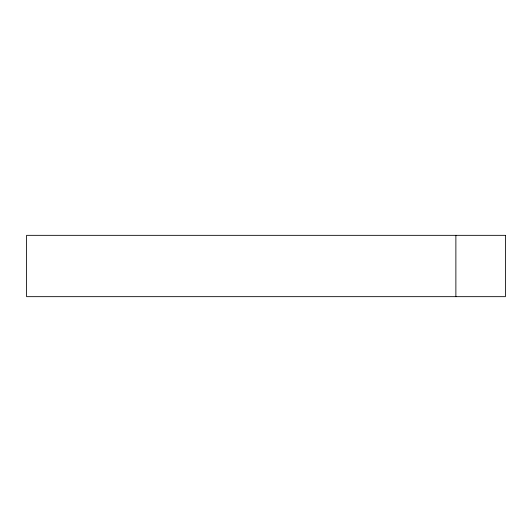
<?xml version="1.0" encoding="UTF-8"?>
<svg xmlns="http://www.w3.org/2000/svg" width="532" height="532" viewBox="0 0 532 532"><rect width="100%" height="100%" fill="white"/><g stroke="black" fill="none" stroke-linecap="round" stroke-linejoin="round"><path stroke-width="0.8" d="M455.877 235.337L455.877 296.663M505.4 235.337L26.6 235.337L26.6 296.663L505.4 296.663L505.4 235.337"/></g></svg>
